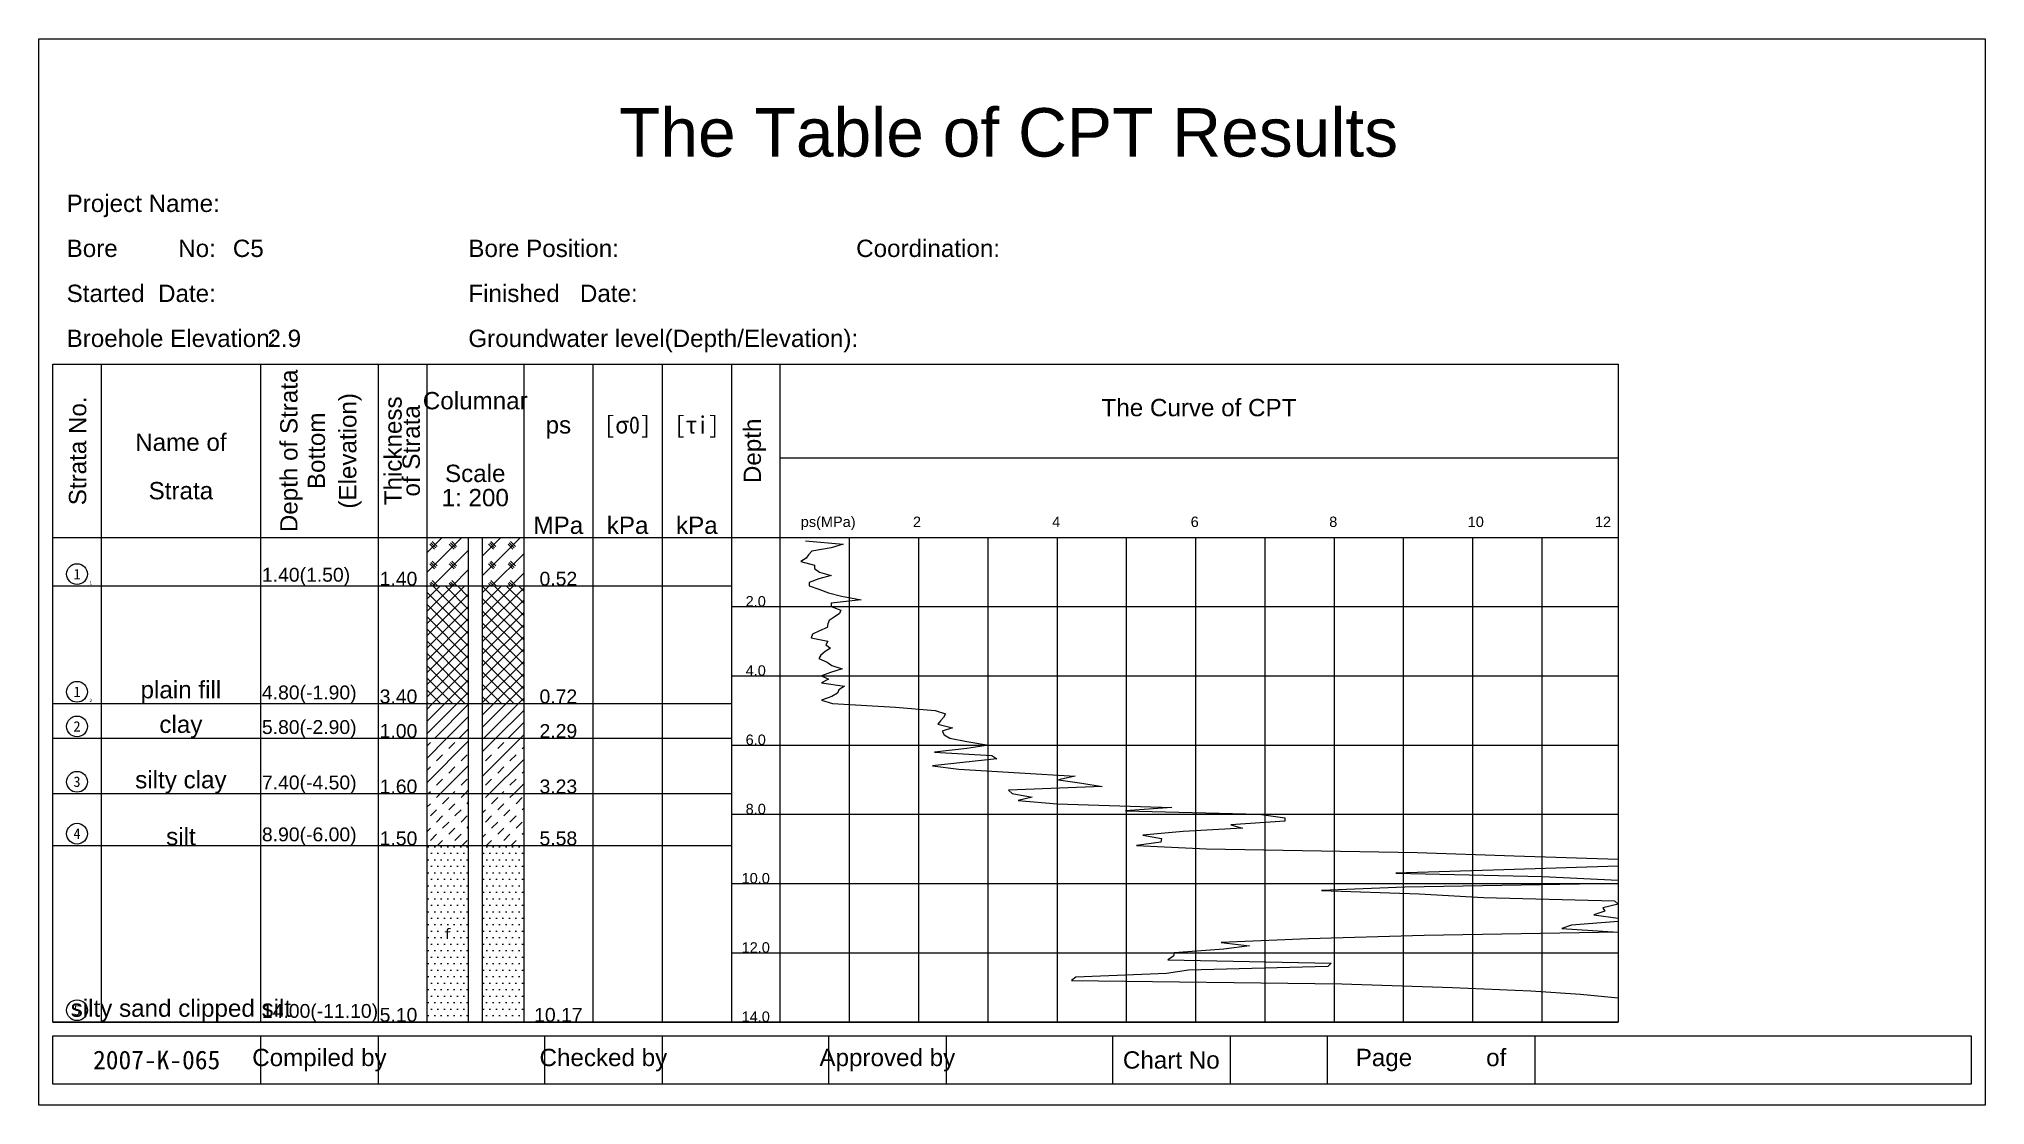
# Model space of a CAD drawing. Extents: x 8 to 289, y -177 to -23.
import ezdxf

# ---------------------------------------------------------------- set-up
doc = ezdxf.new("R2010")
doc.units = 0
doc.header["$MEASUREMENT"] = 0
doc.layers.get('0').update_dxf_attribs({"linetype": 'CONTINUOUS'})
pattern_1 = [(45, (0, 0), (-1.414214, 1.414214), []), (135, (0.0768, -0.533), (-2.828427, 0), [1, -3]), (135, (0.25, -0.333), (-2.828427, 0), [1, -3]), (135, (0.4232, -0.133), (-2.828427, 0), [1, -3])]
pattern_2 = [(45, (0, 0), (-0.883883, 0.883883), []), (135, (0, 0), (-0.883883, -0.883883), [])]
pattern_3 = [(45, (0, 0), (-0.883883, 0.883883), [])]
pattern_4 = [(45, (0, 0), (-1.767767, 1.767767), []), (45, (1.7678, 0), (-1.767767, 1.767767), [1.25, -1.25])]
pattern_5 = [(45, (0, 0), (-0.883883, 0.883883), [1.25, -1.25])]
pattern_6 = [(0, (0, 0), (0.4688, 0.9375), [0, -0.9375])]

# ---------------------------------------------------------------- blocks, each defined once
blk = doc.blocks.new('1-1')
at = {"color": 7}
blk.add_circle((0, 0), 1.5, dxfattribs=at)
at = {"color": 7, "line_spacing_factor": 0.84}
for insert, char_height, attachment_point in [((0, 0), 1.5, 5), ((1.8, -1.5), 0.5, 7)]:
    blk.add_mtext('{\\f|b0|i0|c134|p54;1}', dxfattribs=dict(at, insert=insert, char_height=char_height, attachment_point=attachment_point))
blk = doc.blocks.new('1-2')
at = {"color": 7}
blk.add_circle((0, 0), 1.5, dxfattribs=at)
at = {"color": 7, "line_spacing_factor": 0.84}
for s, insert, char_height, attachment_point in [('{\\f|b0|i0|c134|p54;1}', (0, 0), 1.5, 5), ('{\\f|b0|i0|c134|p54;2}', (1.8, -1.5), 0.5, 7)]:
    blk.add_mtext(s, dxfattribs=dict(at, insert=insert, char_height=char_height, attachment_point=attachment_point))
blk = doc.blocks.new('2-')
at = {"color": 7}
blk.add_circle((0, 0), 1.5, dxfattribs=at)
at = {"color": 7, "line_spacing_factor": 0.84}
for s, insert, char_height, attachment_point in [('{\\f|b0|i0|c134|p54;2}', (0, 0), 1.5, 5), ('{\\f|b0|i0|c134|p54;}', (1.8, -1.5), 0.5, 7)]:
    blk.add_mtext(s, dxfattribs=dict(at, insert=insert, char_height=char_height, attachment_point=attachment_point))
blk = doc.blocks.new('3-')
at = {"color": 7}
blk.add_circle((0, 0), 1.5, dxfattribs=at)
at = {"color": 7, "line_spacing_factor": 0.84}
for s, insert, char_height, attachment_point in [('{\\f|b0|i0|c134|p54;3}', (0, 0), 1.5, 5), ('{\\f|b0|i0|c134|p54;}', (1.8, -1.5), 0.5, 7)]:
    blk.add_mtext(s, dxfattribs=dict(at, insert=insert, char_height=char_height, attachment_point=attachment_point))
blk = doc.blocks.new('4-')
at = {"color": 7}
blk.add_circle((0, 0), 1.5, dxfattribs=at)
at = {"color": 7, "line_spacing_factor": 0.84}
for s, insert, char_height, attachment_point in [('{\\f|b0|i0|c134|p54;4}', (0, 0), 1.5, 5), ('{\\f|b0|i0|c134|p54;}', (1.8, -1.5), 0.5, 7)]:
    blk.add_mtext(s, dxfattribs=dict(at, insert=insert, char_height=char_height, attachment_point=attachment_point))
blk = doc.blocks.new('5-')
at = {"color": 7}
blk.add_circle((0, 0), 1.5, dxfattribs=at)
at = {"color": 7, "line_spacing_factor": 0.84}
for s, insert, char_height, attachment_point in [('{\\f|b0|i0|c134|p54;5}', (0, 0), 1.5, 5), ('{\\f|b0|i0|c134|p54;}', (1.8, -1.5), 0.5, 7)]:
    blk.add_mtext(s, dxfattribs=dict(at, insert=insert, char_height=char_height, attachment_point=attachment_point))

msp = doc.modelspace()

# ---------------------------------------------------------------- hatches: boundary and pattern name
h = msp.add_hatch()
h.set_pattern_fill('杂填土', color=256, scale=10, style=0)
h.set_pattern_definition(pattern_1)
h.paths.add_polyline_path([(64, -95), (70, -95), (70, -102), (64, -102)])
h = msp.add_hatch()
h.set_pattern_fill('杂填土', color=256, scale=10, style=0)
h.set_pattern_definition(pattern_1)
h.paths.add_polyline_path([(72, -95), (78, -95), (78, -102), (72, -102)])
h = msp.add_hatch()
h.set_pattern_fill('素填土', color=256, scale=10, style=0)
h.set_pattern_definition(pattern_2)
h.paths.add_polyline_path([(64, -102), (70, -102), (70, -119), (64, -119)])
h = msp.add_hatch()
h.set_pattern_fill('素填土', color=256, scale=10, style=0)
h.set_pattern_definition(pattern_2)
h.paths.add_polyline_path([(72, -102), (78, -102), (78, -119), (72, -119)])
h = msp.add_hatch()
h.set_pattern_fill('粘土', color=256, scale=10, style=0)
h.set_pattern_definition(pattern_3)
h.paths.add_polyline_path([(64, -119), (70, -119), (70, -124), (64, -124)])
h = msp.add_hatch()
h.set_pattern_fill('粘土', color=256, scale=10, style=0)
h.set_pattern_definition(pattern_3)
h.paths.add_polyline_path([(72, -119), (78, -119), (78, -124), (72, -124)])
h = msp.add_hatch()
h.set_pattern_fill('粉质粘土', color=256, scale=10, style=0)
h.set_pattern_definition(pattern_4)
h.paths.add_polyline_path([(64, -124), (70, -124), (70, -132), (64, -132)])
h = msp.add_hatch()
h.set_pattern_fill('粉质粘土', color=256, scale=10, style=0)
h.set_pattern_definition(pattern_4)
h.paths.add_polyline_path([(72, -124), (78, -124), (78, -132), (72, -132)])
h = msp.add_hatch()
h.set_pattern_fill('粉土', color=256, scale=10, style=0)
h.set_pattern_definition(pattern_5)
h.paths.add_polyline_path([(64, -132), (70, -132), (70, -139.5), (64, -139.5)])
h = msp.add_hatch()
h.set_pattern_fill('粉土', color=256, scale=10, style=0)
h.set_pattern_definition(pattern_5)
h.paths.add_polyline_path([(72, -132), (78, -132), (78, -139.5), (72, -139.5)])
h = msp.add_hatch()
h.set_pattern_fill('砂', color=256, scale=10, style=0)
h.set_pattern_definition(pattern_6)
h.paths.add_polyline_path([(64, -139.5), (70, -139.5), (70, -165), (64, -165)])
h = msp.add_hatch()
h.set_pattern_fill('砂', color=256, scale=10, style=0)
h.set_pattern_definition(pattern_6)
h.paths.add_polyline_path([(72, -139.5), (78, -139.5), (78, -165), (72, -165)])

# ---------------------------------------------------------------- linework, layer by layer
for p, q in [((17, -70), (17, -165)), ((40, -70), (40, -165)), ((57, -70), (57, -165)), ((64, -70), (64, -165)), ((78, -70), (78, -165)), ((88, -70), (88, -165)), ((98, -70), (98, -165)), ((108, -70), (108, -165)), ((115, -70), (115, -165)), ((115, -83.5), (236, -83.5)), ((10, -95), (236, -95)), ((70, -95), (70, -165)), ((72, -95), (72, -165)), ((125, -95), (125, -165)), ((135, -95), (135, -165)), ((145, -95), (145, -165)), ((155, -95), (155, -165)), ((165, -95), (165, -165)), ((175, -95), (175, -165)), ((185, -95), (185, -165)), ((195, -95), (195, -165)), ((205, -95), (205, -165)), ((215, -95), (215, -165)), ((225, -95), (225, -165)), ((10, -102), (108, -102)), ((108, -105), (236, -105)), ((236, -105), (236, -105)), ((108, -115), (236, -115)), ((236, -115), (236, -115)), ((10, -119), (108, -119)), ((10, -124), (108, -124)), ((108, -125), (236, -125)), ((236, -125), (236, -125)), ((10, -132), (108, -132)), ((108, -135), (236, -135)), ((236, -135), (236, -135)), ((10, -139.5), (108, -139.5)), ((108, -145), (236, -145)), ((236, -145), (236, -145)), ((108, -155), (236, -155)), ((236, -155), (236, -155)), ((10, -165), (108, -165)), ((108, -165), (236, -165)), ((236, -165), (236, -165)), ((40, -167), (40, -174)), ((57, -167), (57, -174)), ((81, -167), (81, -174)), ((98, -167), (98, -174)), ((122, -167), (122, -174)), ((139, -167), (139, -174)), ((163, -167), (163, -174)), ((180, -167), (180, -174)), ((194, -167), (194, -174)), ((224, -167), (224, -174))]:
    msp.add_line(p, q)
for points in [[(8, -23), (289, -23), (289, -177), (8, -177)], [(10, -70), (236, -70), (236, -165), (10, -165)], [(10, -167), (287, -167), (287, -174), (10, -174)]]:
    msp.add_lwpolyline(points, close=True)
msp.add_lwpolyline([(118.7, -95.5), (124.1, -96), (122.4, -96.5), (119.6, -97), (119.1, -97.5), (118.8, -98), (118, -98.5), (120, -99), (120, -99.5), (120.7, -100), (122.4, -100.5), (120.6, -101), (119.2, -101.5), (119.2, -102), (120.6, -102.5), (122, -103), (123.9, -103.5), (126.7, -104), (122.4, -104.5), (122.4, -105), (123.8, -105.5), (123.6, -106), (122.8, -106.5), (122.1, -107), (121.9, -107.5), (121.8, -108), (120.7, -108.5), (119.7, -109), (119.5, -109.5), (121.9, -110), (121.6, -110.5), (122.3, -111), (121.5, -111.5), (120.9, -112), (120.6, -112.5), (121.8, -113), (122.5, -113.5), (124, -114), (122.3, -114.5), (121, -115), (122, -115.5), (121, -116), (124.3, -116.5), (123.5, -117), (123.3, -117.5), (122.5, -118), (121, -118.5), (122.6, -119), (131.7, -119.5), (137.4, -120), (138.9, -120.5), (138.6, -121), (138.2, -121.5), (137.8, -122), (139.9, -122.5), (138.4, -123), (138.7, -123.5), (139.5, -124), (142, -124.5), (145.1, -125), (142, -125.5), (137.3, -126), (145.6, -126.5), (146.3, -127), (141.4, -127.5), (137, -128), (140.8, -128.5), (149.6, -129), (157.6, -129.5), (155.2, -130), (158.6, -130.5), (161.5, -131), (148, -131.5), (148.5, -132), (151.4, -132.5), (149.4, -133), (155, -133.5), (171.6, -134), (164.9, -134.5), (184.2, -135), (187.9, -135.5), (187.9, -136), (180.1, -136.5), (181.8, -137), (173.2, -137.5), (167.4, -138), (170.1, -138.5), (170, -139), (166.5, -139.5), (176.6, -140), (207, -140.5), (221, -141), (236.000004, -141.5), (236.000004, -142), (236.000004, -142.5), (219.5, -143), (203.9, -143.5), (225.1, -144), (236.000004, -144.5), (236.000004, -145), (205.2, -145.5), (193.2, -146), (207.3, -146.5), (216.6, -147), (235.5, -147.5), (236.000004, -148), (233.8, -148.5), (234.1, -149), (232.5, -149.5), (236.000004, -150), (236.000004, -150.5), (229.3, -151), (227.9, -151.5), (236.000004, -152), (208, -152.5), (191.3, -153), (178.7, -153.5), (182.8, -154), (179.1, -154.5), (171.9, -155), (171.8, -155.5), (171, -156), (194.6, -156.5), (194.1, -157), (174, -157.5), (170.8, -158), (157.7, -158.5), (157.1, -159), (196.1, -159.5), (212.1, -160), (223.4, -160.5), (230.6, -161), (236.000004, -161.5), (236.000004, -162), (236.000004, -162.5), (236.000004, -163), (236.000004, -163.5), (236.000004, -164), (236.000004, -164.5), (236.000004, -165)])

# ---------------------------------------------------------------- block references
for name, p in [('1-1', (13.5, -100.3)), ('1-2', (13.5, -117.3)), ('2-', (13.5, -122.3)), ('3-', (13.5, -130.3)), ('4-', (13.5, -137.8)), ('5-', (13.5, -163.3))]:
    msp.add_blockref(name, p)

# ---------------------------------------------------------------- texts
at = {"line_spacing_factor": 0.84}
for s, insert, char_height, attachment_point in [('{\\fArial|b0|i0|c134|p54;The Table of CPT Results}', (148, -33), 7, 2), ('{\\fArial|b0|i0|c134|p54;Project Name:}', (12, -45.5), 2.5, 1), ('{\\fArial|b0|i0|c134|p54;}', (36, -45.5), 2.5, 1), ('{\\fArial|b0|i0|c134|p54;Bore         No:}', (12, -52), 2.5, 1), ('{\\fArial|b0|i0|c134|p54;C5}', (36, -52), 2.5, 1), ('{\\fArial|b0|i0|c134|p54;Coordination:}', (126, -52), 2.5, 1), ('{\\fArial|b0|i0|c134|p54;Started  Date:}', (12, -58.5), 2.5, 1), ('{\\fArial|b0|i0|c134|p54;}', (36, -58.5), 2.5, 1), ('{\\fArial|b0|i0|c134|p54;Finished   Date:}', (70, -58.5), 2.5, 1), ('{\\fArial|b0|i0|c134|p54;}', (94.5, -58.5), 2.5, 1), ('{\\fArial|b0|i0|c134|p54;Broehole Elevation:}', (12, -65), 2.5, 1), ('{\\fArial|b0|i0|c134|p54;2.9}', (41, -65), 2.5, 1), ('{\\fArial|b0|i0|c134|p54;Groundwater level(Depth/Elevation):}', (70, -65), 2.5, 1), ('{\\fArial|b0|i0|c134|p54;}', (119, -65), 2.5, 1), ('{\\fArial|b0|i0|c134|p54;Columnar\\P\\P\\PScale\\P1: 200}', (71, -74), 2.5, 2), ('{\\fArial|b0|i0|c134|p54;The Curve of CPT}', (175.5, -75), 2.5, 2), ('{\\fArial|b0|i0|c134|p54;ps}', (83, -77.5), 2.5, 2), ('{\\fGungsuhChe|b0|i0|c134|p54;[σ0]}', (93, -77.5), 2.5, 2), ('{\\fGungsuhChe|b0|i0|c134|p54;[τi]}', (103, -77.5), 2.5, 2), ('{\\fArial|b0|i0|c134|p54;Name of\\P\\PStrata}', (28.5, -80), 2.5, 2), ('{\\fArial|b0|i0|c134|p54;MPa}', (83, -92), 2.5, 2), ('{\\fArial|b0|i0|c134|p54;kPa}', (93, -92), 2.5, 2), ('{\\fArial|b0|i0|c134|p54;kPa}', (103, -92), 2.5, 2), ('{\\fArial|b0|i0|c134|p54;ps(MPa)}', (118, -92), 1.5, 1), ('{\\fArial|b0|i0|c134|p54;2}', (134.2, -92), 1.5, 1), ('{\\fArial|b0|i0|c134|p54;4}', (154.3, -92), 1.5, 1), ('{\\fArial|b0|i0|c134|p54;6}', (174.3, -92), 1.5, 1), ('{\\fArial|b0|i0|c134|p54;8}', (194.3, -92), 1.5, 1), ('{\\fArial|b0|i0|c134|p54;10}', (214.3, -92), 1.5, 1), ('{\\fArial|b0|i0|c134|p54;12}', (235, -92), 1.5, 3), ('{\\fArial|b0|i0|c134|p54;1.40(1.50)}', (40.2, -102), 2, 7), ('{\\fArial|b0|i0|c134|p54;1.40}', (57.2, -102), 2, 7), ('{\\fArial|b0|i0|c134|p54;0.52}', (83, -102), 2, 8), ('{\\fArial|b0|i0|c134|p54;}', (28.5, -102), 2.5, 8), ('{\\fArial|b0|i0|c134|p54;2.0}', (111.5, -105), 1.5, 8), ('{\\fArial|b0|i0|c134|p54;4.0}', (111.5, -115), 1.5, 8), ('{\\fArial|b0|i0|c134|p54;plain fill}', (28.5, -119), 2.5, 8), ('{\\fArial|b0|i0|c134|p54;4.80(-1.90)}', (40.2, -119), 2, 7), ('{\\fArial|b0|i0|c134|p54;3.40}', (57.2, -119), 2, 7), ('{\\fArial|b0|i0|c134|p54;0.72}', (83, -119), 2, 8), ('{\\fArial|b0|i0|c134|p54;clay}', (28.5, -124), 2.5, 8), ('{\\fArial|b0|i0|c134|p54;5.80(-2.90)}', (40.2, -124), 2, 7), ('{\\fArial|b0|i0|c134|p54;1.00}', (57.2, -124), 2, 7), ('{\\fArial|b0|i0|c134|p54;2.29}', (83, -124), 2, 8), ('{\\fArial|b0|i0|c134|p54;6.0}', (111.5, -125), 1.5, 8), ('{\\fArial|b0|i0|c134|p54;silty clay}', (28.5, -132), 2.5, 8), ('{\\fArial|b0|i0|c134|p54;7.40(-4.50)}', (40.2, -132), 2, 7), ('{\\fArial|b0|i0|c134|p54;1.60}', (57.2, -132), 2, 7), ('{\\fArial|b0|i0|c134|p54;3.23}', (83, -132), 2, 8), ('{\\fArial|b0|i0|c134|p54;8.0}', (111.5, -135), 1.5, 8), ('{\\fArial|b0|i0|c134|p54;silt}', (28.5, -139.5), 2.5, 8), ('{\\fArial|b0|i0|c134|p54;8.90(-6.00)}', (40.2, -139.5), 2, 7), ('{\\fArial|b0|i0|c134|p54;1.50}', (57.2, -139.5), 2, 7), ('{\\fArial|b0|i0|c134|p54;5.58}', (83, -139.5), 2, 8), ('{\\fArial|b0|i0|c134|p54;10.0}', (111.5, -145), 1.5, 8), ('{\\f|b0|i0|c134|p54;f}', (67, -152.25), 1.5, 5), ('{\\fArial|b0|i0|c134|p54;12.0}', (111.5, -155), 1.5, 8), ('{\\fArial|b0|i0|c134|p54;silty sand clipped silt}', (28.5, -165), 2.5, 8), ('{\\fArial|b0|i0|c134|p54;14.00(-11.10)}', (40.2, -165), 2, 7), ('{\\fArial|b0|i0|c134|p54;5.10}', (57.2, -165), 2, 7), ('{\\fArial|b0|i0|c134|p54;10.17}', (83, -165), 2, 8), ('{\\fArial|b0|i0|c134|p54;14.0}', (111.5, -165), 1.5, 8), ('{\\f黑体|b0|i0|c134|p54;2007-K-065}', (25, -170.5), 2.7, 5), ('{\\fArial|b0|i0|c134|p54;Chart No}', (171.5, -170.5), 2.5, 5), ('{\\fArial|b0|i0|c134|p54;Page           of           }', (209, -170.5), 2.5, 5)]:
    msp.add_mtext(s, dxfattribs=dict(at, insert=insert, char_height=char_height, attachment_point=attachment_point))
at = {"color": 1, "char_height": 2.5, "line_spacing_factor": 0.84}
for s, insert, attachment_point in [('{\\fArial|b0|i0|c134|p54;Bore Position:}', (70, -52), 1), ('{\\fArial|b0|i0|c134|p54;Compiled by}', (48.5, -170.5), 5), ('{\\fArial|b0|i0|c134|p54;Checked by}', (89.5, -170.5), 5), ('{\\fArial|b0|i0|c134|p54;Approved by}', (130.5, -170.5), 5)]:
    msp.add_mtext(s, dxfattribs=dict(at, insert=insert, attachment_point=attachment_point))
at = {"char_height": 2.5, "attachment_point": 2, "rotation": 90, "line_spacing_factor": 0.84}
for s, insert in [('{\\fArial|b0|i0|c134|p54;Depth of Strata}', (42.833333, -82.5)), ('{\\fArial|b0|i0|c134|p54;Strata No.}', (12.333333, -82.5)), ('{\\fArial|b0|i0|c134|p54;(Elevation)}', (51.333333, -82.5)), ('{\\fArial|b0|i0|c134|p54;Thickness}', (57.875, -82.5)), ('{\\fArial|b0|i0|c134|p54;Bottom}', (46.8, -82.5)), ('{\\fArial|b0|i0|c134|p54;of Strata}', (60.5, -82.5)), ('{\\fArial|b0|i0|c134|p54;Depth}', (109.75, -82.5))]:
    msp.add_mtext(s, dxfattribs=dict(at, insert=insert))

doc.saveas('drawing.dxf')
